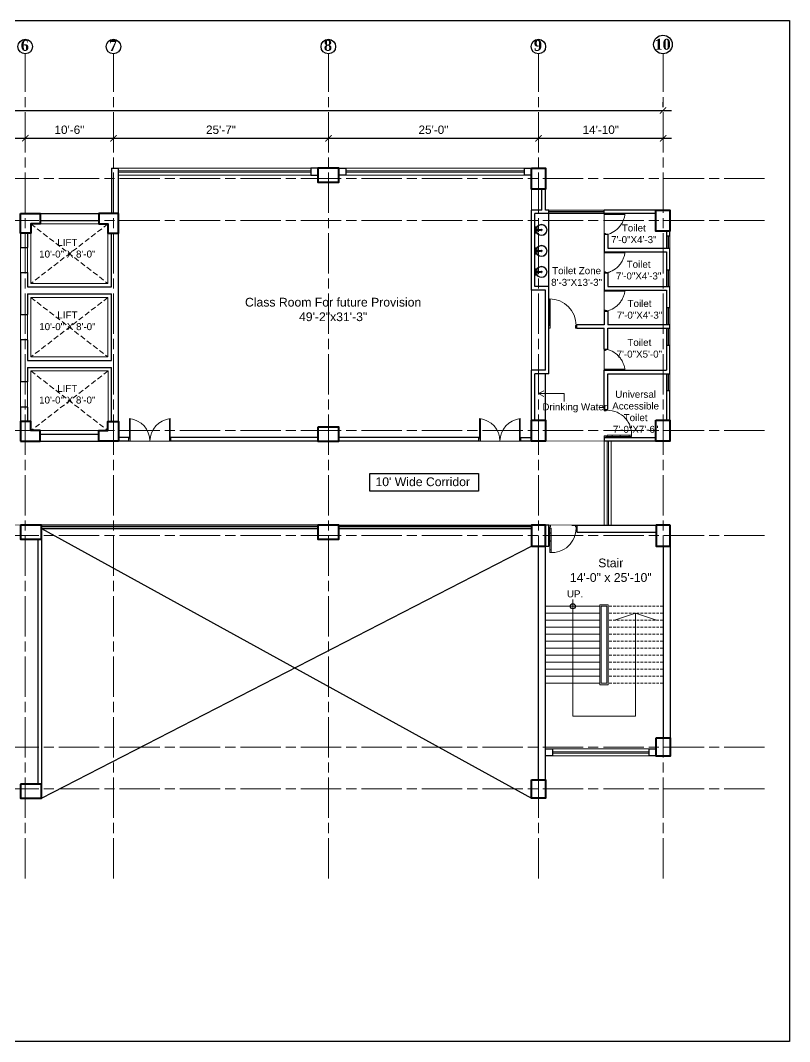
# Model space of a CAD drawing. Header units: inches. Extents: x -12 to 20935469, y -1604 to 24729220.
# Drawn here: x 20865098 to 20866197, y 24703583 to 24705041 of the extents above; entities that cross this region are included whole.
import ezdxf
from ezdxf import colors
from ezdxf.entities.mleader import LeaderData, LeaderLine
from ezdxf.math import Vec2, Vec3

# ---------------------------------------------------------------- set-up
doc = ezdxf.new("R2010")
doc.units = ezdxf.units.IN
doc.header["$LTSCALE"] = 0.03
doc.header["$MEASUREMENT"] = 0
doc.header["$PDMODE"] = 32
doc.header["$PDSIZE"] = 15
doc.linetypes.add('ACAD_ISO08W100', pattern=[36, 24, -3, 6, -3])
doc.linetypes.add('DASHED2', pattern=[0.375, 0.25, -0.125])
for name, color, linetype, lineweight in [('column', 1, 'Continuous', 40), ('Dim Line', 252, 'Continuous', 13), ('Door', 7, 'Continuous', 18), ('Dot', 253, 'Continuous', 0), ('Gas', 21, 'Continuous', 5), ('Glass Line', 252, 'Continuous', 9), ('Grid Line', 252, 'Continuous', 18), ('Hatch', 253, 'Continuous', 15), ('Main Wall', 7, 'Continuous', 30), ('RAIL', 23, 'Continuous', 13), ('STAIR', 46, 'Continuous', 15), ('TOILET FIXTURE', 142, 'Continuous', 5), ('wind.', 150, 'Continuous', 20)]:
    doc.layers.add(name, color=color, linetype=linetype, lineweight=lineweight)
doc.layers.add('FUR', color=251, linetype='Continuous')
doc.layers.add('TEXT', color=7, linetype='Continuous')
doc.styles.add('2', font='swisscl.ttf')
doc.styles.add('RomanS', font='arial.ttf', dxfattribs={"height": 12})
doc.styles.get("Standard").update_dxf_attribs({"font": 'timesbd.ttf'})
doc.dimstyles.new('Aec_Arch_I', dxfattribs={"dimscale": 96, "dimtxt": 12, "dimasz": 0.09375, "dimexe": 0.125, "dimexo": 0.125, "dimgap": 0.0625, "dimtad": 1, "dimdec": 0, "dimzin": 3, "dimdsep": 46, "dimlunit": 4, "dimtxsty": 'RomanS', "dimblk1": 'ARCHTICK', "dimblk2": 'ARCHTICK', "dimsah": 1, "dimcen": 0.09375, "dimdle": 0.125, "dimadec": 0, "dimazin": 0, "dimtfac": 0.75, "dimtdec": 0, "dimtmove": 2, "dimatfit": 3, "dimldrblk": 'ARCHTICK', "dimfxl": 1, "dimfrac": 1, "dimtolj": 1, "dimtzin": 0, "dimarcsym": 0})

# ---------------------------------------------------------------- blocks, each defined once
blk = doc.blocks.new('_ArchTick')
at = {"color": 0, "linetype": 'ByBlock', "lineweight": 35, "const_width": 0.15}
blk.add_lwpolyline([(-0.5, -0.5), (0.5, 0.5)], dxfattribs=at)
blk = doc.blocks.new('*D21')
at = {"layer": 'Defpoints', "color": 0, "transparency": 16777216}
for p in [(20831844.3, 24724578.2), (20832040.8, 24724578.2), (20832040.8, 24724578.2)]:
    blk.add_point(p, dxfattribs=at)
at = {"layer": 'Dim Line', "color": 0, "lineweight": -2, "transparency": 16777216}
for p, q in [((20831832.3, 24724578.2), (20832052.8, 24724578.2)), ((20831844.3, 24724566.2), (20831844.3, 24724566.2)), ((20832040.8, 24724566.2), (20832040.8, 24724566.2))]:
    blk.add_line(p, q, dxfattribs=at)
at = {"layer": 'Dim Line', "color": 0, "lineweight": -2, "transparency": 16777216, "xscale": 9, "yscale": 9, "zscale": 9, "rotation": 180}
blk.add_blockref('_ArchTick', (20831844.3, 24724578.2), dxfattribs=at)
at = {"layer": 'Dim Line', "color": 0, "lineweight": -2, "transparency": 16777216, "xscale": 9, "yscale": 9, "zscale": 9}
blk.add_blockref('_ArchTick', (20832040.8, 24724578.2), dxfattribs=at)
at = {"layer": 'Dim Line', "color": 0, "transparency": 16777216, "insert": (20831942.5, 24724590.3), "char_height": 12, "attachment_point": 5, "style": 'RomanS'}
blk.add_mtext('\\A1;16\'-5"', dxfattribs=at)
blk = doc.blocks.new('*D22')
at = {"layer": 'Defpoints', "color": 0, "transparency": 16777216}
for p in [(20832040.8, 24724578.2), (20832166.8, 24724578.2), (20832166.8, 24724578.2)]:
    blk.add_point(p, dxfattribs=at)
at = {"layer": 'Dim Line', "color": 0, "lineweight": -2, "transparency": 16777216}
for p, q in [((20832028.8, 24724578.2), (20832178.8, 24724578.2)), ((20832040.8, 24724566.2), (20832040.8, 24724566.2)), ((20832166.8, 24724566.2), (20832166.8, 24724566.2))]:
    blk.add_line(p, q, dxfattribs=at)
at = {"layer": 'Dim Line', "color": 0, "lineweight": -2, "transparency": 16777216, "xscale": 9, "yscale": 9, "zscale": 9, "rotation": 180}
blk.add_blockref('_ArchTick', (20832040.8, 24724578.2), dxfattribs=at)
at = {"layer": 'Dim Line', "color": 0, "lineweight": -2, "transparency": 16777216, "xscale": 9, "yscale": 9, "zscale": 9}
blk.add_blockref('_ArchTick', (20832166.8, 24724578.2), dxfattribs=at)
at = {"layer": 'Dim Line', "color": 0, "transparency": 16777216, "insert": (20832103.8, 24724590.3), "char_height": 12, "attachment_point": 5, "style": 'RomanS'}
blk.add_mtext('\\A1;10\'-6"', dxfattribs=at)
blk = doc.blocks.new('*D23')
at = {"layer": 'Defpoints', "color": 0, "transparency": 16777216}
for p in [(20832166.8, 24724578.2), (20832473.8, 24724578.2), (20832473.8, 24724578.2)]:
    blk.add_point(p, dxfattribs=at)
at = {"layer": 'Dim Line', "color": 0, "lineweight": -2, "transparency": 16777216}
for p, q in [((20832154.8, 24724578.2), (20832485.8, 24724578.2)), ((20832166.8, 24724566.2), (20832166.8, 24724566.2)), ((20832473.8, 24724566.2), (20832473.8, 24724566.2))]:
    blk.add_line(p, q, dxfattribs=at)
at = {"layer": 'Dim Line', "color": 0, "lineweight": -2, "transparency": 16777216, "xscale": 9, "yscale": 9, "zscale": 9, "rotation": 180}
blk.add_blockref('_ArchTick', (20832166.8, 24724578.2), dxfattribs=at)
at = {"layer": 'Dim Line', "color": 0, "lineweight": -2, "transparency": 16777216, "xscale": 9, "yscale": 9, "zscale": 9}
blk.add_blockref('_ArchTick', (20832473.8, 24724578.2), dxfattribs=at)
at = {"layer": 'Dim Line', "color": 0, "transparency": 16777216, "insert": (20832320.3, 24724590.3), "char_height": 12, "attachment_point": 5, "style": 'RomanS'}
blk.add_mtext('\\A1;25\'-7"', dxfattribs=at)
blk = doc.blocks.new('*D10')
at = {"layer": 'Defpoints', "color": 0, "transparency": 16777216}
for p in [(20832473.8, 24724578.2), (20832773.8, 24724578.2), (20832773.8, 24724578.2)]:
    blk.add_point(p, dxfattribs=at)
at = {"layer": 'Dim Line', "color": 0, "lineweight": -2, "transparency": 16777216}
blk.add_line((20832461.8, 24724578.2), (20832785.8, 24724578.2), dxfattribs=at)
at = {"layer": 'Dim Line', "color": 0, "lineweight": -2, "transparency": 16777216, "xscale": 9, "yscale": 9, "zscale": 9, "rotation": 180}
blk.add_blockref('_ArchTick', (20832473.8, 24724578.2), dxfattribs=at)
at = {"layer": 'Dim Line', "color": 0, "lineweight": -2, "transparency": 16777216, "xscale": 9, "yscale": 9, "zscale": 9}
blk.add_blockref('_ArchTick', (20832773.8, 24724578.2), dxfattribs=at)
at = {"layer": 'Dim Line', "color": 0, "transparency": 16777216, "insert": (20832623.8, 24724590.3), "char_height": 12, "attachment_point": 5, "style": 'RomanS'}
blk.add_mtext('\\A1;25\'-0"', dxfattribs=at)
blk = doc.blocks.new('*D11')
at = {"layer": 'Defpoints', "color": 0, "transparency": 16777216}
for p in [(20832773.8, 24724578.2), (20832951.8, 24724578.2), (20832951.8, 24724578.2)]:
    blk.add_point(p, dxfattribs=at)
at = {"layer": 'Dim Line', "color": 0, "lineweight": -2, "transparency": 16777216}
for p, q in [((20832761.8, 24724578.2), (20832963.8, 24724578.2)), ((20832951.8, 24724566.2), (20832951.8, 24724566.2))]:
    blk.add_line(p, q, dxfattribs=at)
at = {"layer": 'Dim Line', "color": 0, "lineweight": -2, "transparency": 16777216, "xscale": 9, "yscale": 9, "zscale": 9, "rotation": 180}
blk.add_blockref('_ArchTick', (20832773.8, 24724578.2), dxfattribs=at)
at = {"layer": 'Dim Line', "color": 0, "lineweight": -2, "transparency": 16777216, "xscale": 9, "yscale": 9, "zscale": 9}
blk.add_blockref('_ArchTick', (20832951.8, 24724578.2), dxfattribs=at)
at = {"layer": 'Dim Line', "color": 0, "transparency": 16777216, "insert": (20832862.8, 24724590.3), "char_height": 12, "attachment_point": 5, "style": 'RomanS'}
blk.add_mtext('\\A1;14\'-10"', dxfattribs=at)
blk = doc.blocks.new('*D13')
at = {"layer": 'Defpoints', "color": 0, "transparency": 16777216}
for p in [(20830948.3, 24724610.7), (20832951.8, 24724617.8), (20832951.8, 24724610.7)]:
    blk.add_point(p, dxfattribs=at)
at = {"layer": 'Dim Line', "color": 0, "lineweight": -2, "transparency": 16777216}
for p, q in [((20830948.3, 24724622.7), (20830948.3, 24724629.8)), ((20832951.8, 24724622.7), (20832951.8, 24724629.8)), ((20830936.3, 24724617.8), (20832963.8, 24724617.8))]:
    blk.add_line(p, q, dxfattribs=at)
at = {"layer": 'Dim Line', "color": 0, "lineweight": -2, "transparency": 16777216, "xscale": 9, "yscale": 9, "zscale": 9, "rotation": 180}
blk.add_blockref('_ArchTick', (20830948.3, 24724617.8), dxfattribs=at)
at = {"layer": 'Dim Line', "color": 0, "lineweight": -2, "transparency": 16777216, "xscale": 9, "yscale": 9, "zscale": 9}
blk.add_blockref('_ArchTick', (20832951.8, 24724617.8), dxfattribs=at)
at = {"layer": 'Dim Line', "color": 0, "transparency": 16777216, "insert": (20831950, 24724629.9), "char_height": 12, "attachment_point": 5, "style": 'RomanS'}
blk.add_mtext('\\A1;166\'-11"', dxfattribs=at)
blk = doc.blocks.new('Door_45')
at = {"layer": 'Door'}
for p, q in [((1.5, 5), (1.5, 44)), ((1.5, 40), (2.2, 40)), ((2.2, 40), (2.2, 39.5)), ((2.2, 39.5), (2.7, 39.5)), ((2.7, 39.5), (2.7, 40)), ((2.7, 40), (3.5, 40)), ((3.5, 44), (3.5, 5)), ((1.5, 25.8), (2.2, 25.8)), ((2.2, 25.8), (2.2, 25.3)), ((2.2, 25.3), (2.7, 25.3)), ((2.7, 25.8), (3.5, 25.8)), ((2.7, 25.3), (2.7, 25.8)), ((0, 0), (0, 5)), ((0, 5), (1.5, 5)), ((1.5, 12.6), (2.2, 12.6)), ((3.5, 5), (1.5, 5)), ((1.5, 5), (1.5, 3)), ((1.5, 3), (2.5, 3)), ((2.2, 12.6), (2.2, 13.1)), ((2.2, 13.1), (2.7, 13.1)), ((2.5, 3), (2.5, 0)), ((2.7, 13.1), (2.7, 12.6)), ((2.7, 12.6), (3.5, 12.6)), ((42.5, 3), (42.5, 0)), ((43.5, 3), (42.5, 3)), ((45, 5), (43.5, 5)), ((43.5, 5), (43.5, 3)), ((45, 0), (45, 5)), ((2.5, 0), (0, 0)), ((42.5, 0), (45, 0))]:
    blk.add_line(p, q, dxfattribs=at)
blk.add_arc((4.7, 5.3), 38.8, 359.6233, 94.6685, dxfattribs=at)
blk = doc.blocks.new('A$C36295410')
at = {"layer": 'Door'}
for p, q in [((1, 4), (1, 32)), ((2, 0), (2, 32)), ((58, 0), (58, 32)), ((59, 4), (59, 32)), ((1, 5), (0, 5)), ((2, 4), (1, 4)), ((58, 4), (59, 4)), ((59, 5), (60, 5)), ((2, 0), (0, 0)), ((58, 0), (60, 0))]:
    blk.add_line(p, q, dxfattribs=at)
for centre, start, end in [((-2.5, -0.3), 0.5906, 83.7783), ((62.5, -0.3), 96.2217, 179.4094)]:
    blk.add_arc(centre, 32.5, start, end, dxfattribs=at)
blk = doc.blocks.new('sssss-flat-876')
at = {"layer": 'Door', "linetype": 'Continuous', "ltscale": 3}
blk.add_line((3666.5, 84027.2), (3666.5, 84055.7), dxfattribs=at)
at = {"layer": 'Door', "linetype": 'Continuous', "ltscale": 3, "extrusion": (-7.21527e-09, -3.35624e-18, 1), "elevation": 0}
for points in [[(3666.5, 84057.2), (3666.5, 84055.7), (3668.4, 84055.7), (3668.4, 84056.5), (3670.2, 84056.5), (3670.2, 84057.2)], [(3668.4, 84055.7), (3696.2, 84055.7), (3696.2, 84056.5), (3668.4, 84056.5)]]:
    blk.add_lwpolyline(points, close=True, dxfattribs=at)
at = {"layer": 'Door', "linetype": 'Continuous', "ltscale": 3, "flags": 128}
blk.add_lwpolyline([(3670.2, 84027.2, 0.04096), (3675.5, 84028.9, 0.082496), (3684.9, 84034.8, 0.052187), (3689.7, 84040, 0.043988), (3692.9, 84045, 0.036571), (3694.8, 84049.6, 0.034751), (3695.9, 84054.2, 0.011435), (3696.2, 84055.7)], format="xyb", dxfattribs=at)
at = {"layer": 'Door', "linetype": 'Continuous', "ltscale": 3}
blk.add_lwpolyline([(3666.5, 84027.2), (3666.5, 84028.7), (3668.4, 84028.7), (3668.4, 84027.9), (3670.2, 84027.9), (3670.2, 84027.2)], close=True, dxfattribs=at)
blk = doc.blocks.new('7-flat-72')
at = {"layer": 'Glass Line', "color": 8, "ltscale": 20}
for p, q in [((-64478.7, 376960.5), (-64480.3, 376960.5)), ((-64480.3, 376959.5), (-64480.3, 376960.5)), ((-64480.3, 376959.5), (-64480.3, 376960.5)), ((-64478.7, 376959.5), (-64480.3, 376959.5)), ((-64480.3, 376959.1), (-64480.3, 376959.4)), ((-64478.7, 376959.4), (-64480.3, 376959.4)), ((-64478.7, 376959.1), (-64480.3, 376959.1)), ((-64480.2, 376959.4), (-64480.2, 376959.5)), ((-64480.1, 376959.5), (-64480.1, 376960.5)), ((-64479.9, 376959.5), (-64479.9, 376960.5)), ((-64479.5, 376959.5), (-64479.5, 376960.5)), ((-64479.1, 376959.5), (-64479.1, 376960.5)), ((-64478.9, 376959.5), (-64478.9, 376960.5)), ((-64478.9, 376959.4), (-64478.9, 376959.5)), ((-64478.8, 376959.5), (-64478.8, 376960.5)), ((-64478.7, 376959.5), (-64478.7, 376960.5)), ((-64478.7, 376959.1), (-64478.7, 376959.4)), ((-64475.1, 376959.4), (-64476.9, 376959.4)), ((-64476.9, 376959.1), (-64476.9, 376959.4)), ((-64475.1, 376959.1), (-64476.9, 376959.1)), ((-64476.6, 376959.4), (-64476.6, 376966.6)), ((-64475.5, 376966.6), (-64476.6, 376966.6)), ((-64475.5, 376959.4), (-64475.5, 376966.6)), ((-64475.1, 376959.1), (-64475.1, 376959.4)), ((-64473.3, 376960.5), (-64471.7, 376960.5)), ((-64473.3, 376959.5), (-64473.3, 376960.5)), ((-64473.3, 376959.5), (-64473.3, 376960.5)), ((-64473.3, 376959.5), (-64471.7, 376959.5)), ((-64473.3, 376959.1), (-64473.3, 376959.4)), ((-64473.3, 376959.4), (-64471.7, 376959.4)), ((-64473.3, 376959.1), (-64471.7, 376959.1)), ((-64473.1, 376959.5), (-64473.1, 376960.5)), ((-64473.1, 376959.4), (-64473.1, 376959.5)), ((-64472.9, 376959.5), (-64472.9, 376960.5)), ((-64472.5, 376959.5), (-64472.5, 376960.5)), ((-64472.1, 376959.5), (-64472.1, 376960.5)), ((-64471.9, 376959.5), (-64471.9, 376960.5)), ((-64471.9, 376959.4), (-64471.9, 376959.5)), ((-64471.8, 376959.5), (-64471.8, 376960.5)), ((-64471.7, 376959.5), (-64471.7, 376960.5)), ((-64471.7, 376959.1), (-64471.7, 376959.4))]:
    blk.add_line(p, q, dxfattribs=at)
blk.add_circle((-64476, 376968.4, 0), 1.08, dxfattribs=at)
for radius, start, end in [(8.1, 273.8334, 266.1883), (7.55, 274.115, 265.9068)]:
    blk.add_arc((-64476, 376968.4, 0), radius, start, end, dxfattribs=at)
blk = doc.blocks.new('SFSFSFS-flat-72')
at = {"layer": 'TOILET FIXTURE', "ltscale": 0.2}
blk.add_lwpolyline([(-3918.5, -3608.1), (-3918.5, -3602.7), (-3923.9, -3602.7), (-3923.9, -3608.1)], close=True, dxfattribs=at)
at = {"layer": 'TOILET FIXTURE', "ltscale": 20}
blk.add_blockref('7-flat-72', (60554.8, -380567.2), dxfattribs=at)
blk = doc.blocks.new('$D40')
at = {"layer": 'Door'}
for p, q in [((1, 4), (1, 42)), ((2, 0), (2, 42)), ((1, 5), (0, 5)), ((2, 0), (0, 0)), ((2, 4), (1, 4)), ((39, 4), (38, 4)), ((38, 4), (38, 0)), ((40, 0), (38, 0)), ((40, 5), (39, 5)), ((39, 5), (39, 4))]:
    blk.add_line(p, q, dxfattribs=at)
blk.add_arc((1, 4), 38, 0, 90, dxfattribs=at)
blk = doc.blocks.new('fff')
at = {"layer": 'Grid Line', "color": 252, "linetype": 'ACAD_ISO08W100', "lineweight": 9, "ltscale": 80, "true_color": 0x939598}
for p, q in [((20832040.8, 24723521.1), (20832040.8, 24724698.8)), ((20832166.8, 24723521.1), (20832166.8, 24724698.8)), ((20832473.8, 24723521.1), (20832473.8, 24724698.8)), ((20832773.8, 24723521.1), (20832773.8, 24724698.8)), ((20832951.8, 24723521.1), (20832951.8, 24724698.8)), ((20833096.9, 24724520.6), (20830726.1, 24724520.6)), ((20833096.9, 24724460.6), (20830726.1, 24724460.6)), ((20833096.9, 24724160.7), (20830726.1, 24724160.7)), ((20833096.9, 24724010.7), (20830726.1, 24724010.7)), ((20833096.9, 24723708.7), (20830726.1, 24723708.7)), ((20833096.9, 24723648.8), (20830726.1, 24723648.8))]:
    blk.add_line(p, q, dxfattribs=at)
at = {"layer": 'Dim Line'}
for base, p1, p2, picture, middle in [((20832951.7523, 24724617.8128), (20830948.3088, 24724610.7482), (20832951.7523, 24724610.7482), '*D13', (20831950.0306, 24724629.9397)), ((20832040.7792, 24724578.1666), (20831844.25, 24724578.1666), (20832040.7792, 24724578.1666), '*D21', (20831942.5146, 24724590.2934)), ((20832166.8, 24724578.2), (20832040.8, 24724578.2), (20832166.8, 24724578.2), '*D22', (20832103.8, 24724590.3)), ((20832473.8, 24724578.2), (20832166.8, 24724578.2), (20832473.8, 24724578.2), '*D23', (20832320.3, 24724590.3)), ((20832773.8, 24724578.2), (20832473.8, 24724578.2), (20832773.8, 24724578.2), '*D10', (20832623.8, 24724590.3)), ((20832951.8, 24724578.2), (20832773.8, 24724578.2), (20832951.8, 24724578.2), '*D11', (20832862.8, 24724590.3))]:
    dim = blk.add_linear_dim(base=base, p1=p1, p2=p2, dimstyle='Aec_Arch_I', dxfattribs=at)
    dim.commit()
    dim.dimension.update_dxf_attribs({"geometry": picture, "text_midpoint": middle})

msp = doc.modelspace()

# ---------------------------------------------------------------- linework, layer by layer
for p, q in [((20865852.9, 24704661), (20865852.9, 24704765.2)), ((20866025.8, 24704770.2), (20866025.8, 24704770.2)), ((20865847.9, 24704470.4), (20865847.9, 24704536.4)), ((20865936.9, 24704445.6), (20865931.9, 24704445.6)), ((20865523, 24704320.4), (20865128, 24704320.4)), ((20865128, 24704318.4), (20865523, 24704318.4)), ((20865128, 24704315.4), (20865523, 24704315.4)), ((20865128, 24704315.4), (20865828, 24703930.4)), ((20865553, 24704320.4), (20865828, 24704320.4)), ((20865553, 24704318.4), (20865828, 24704318.4)), ((20865553, 24704315.4), (20865828, 24704315.4)), ((20865885.8, 24704320.4), (20865988, 24704320.4)), ((20865128, 24703930.4), (20865828, 24704290.4))]:
    msp.add_line(p, q)
msp.add_lwpolyline([(20865752.4, 24704368.8), (20865597.2, 24704368.8), (20865597.2, 24704394.1), (20865752.4, 24704394.1)], close=True)
msp.add_circle((20865886.9, 24704204.3), 3.61)
at = {"layer": 'column', "lineweight": 40, "ltscale": 20}
for points in [[(20865523, 24704830.2), (20865523, 24704810.2), (20865553, 24704810.2), (20865553, 24704830.2)], [(20865827.9, 24704830.2), (20865847.9, 24704830.2), (20865847.9, 24704800.2), (20865827.9, 24704800.2)], [(20866005.8, 24704770.2), (20866025.8, 24704770.2), (20866025.8, 24704740.2), (20866005.8, 24704740.2)], [(20865827.9, 24704470.4), (20865847.9, 24704470.4), (20865847.9, 24704440.4), (20865827.9, 24704440.4)], [(20866005.8, 24704470.4), (20866025.8, 24704470.4), (20866025.8, 24704440.4), (20866005.8, 24704440.4)], [(20865523, 24704460.4), (20865523, 24704440.4), (20865553, 24704440.4), (20865553, 24704460.4)], [(20865098, 24704320.4), (20865098, 24704300.4), (20865128, 24704300.4), (20865128, 24704320.4)], [(20865523, 24704320.4), (20865523, 24704300.4), (20865553, 24704300.4), (20865553, 24704320.4)], [(20865848, 24704320.4), (20865828, 24704320.4), (20865828, 24704290.4), (20865848, 24704290.4)], [(20866026, 24704320.4), (20866006, 24704320.4), (20866006, 24704290.4), (20866026, 24704290.4)], [(20866006, 24704016.3), (20866026, 24704016.3), (20866026, 24703990.3), (20866006, 24703990.3)], [(20865098, 24703950.3), (20865098, 24703930.3), (20865128, 24703930.3), (20865128, 24703950.3)], [(20865828, 24703956.4), (20865848, 24703956.4), (20865848, 24703930.4), (20865828, 24703930.4)]]:
    msp.add_lwpolyline(points, close=True, dxfattribs=at)
for points in [[(20865098, 24704765.4), (20865126, 24704765.4), (20865126, 24704750.4), (20865113, 24704750.4), (20865113, 24704737.4), (20865098, 24704737.4), (20865098, 24704765.4)], [(20865238, 24704765.4), (20865210, 24704765.4), (20865210, 24704750.4), (20865223, 24704750.4), (20865223, 24704737.4), (20865238, 24704737.4), (20865238, 24704765.4)], [(20865098, 24704440.4), (20865126, 24704440.4), (20865126, 24704455.4), (20865113, 24704455.4), (20865113, 24704468.4), (20865098, 24704468.4), (20865098, 24704440.4)], [(20865238, 24704440.4), (20865210, 24704440.4), (20865210, 24704455.4), (20865223, 24704455.4), (20865223, 24704468.4), (20865238, 24704468.4), (20865238, 24704440.4)]]:
    msp.add_lwpolyline(points, dxfattribs=at)
at = {"layer": 'Defpoints'}
msp.add_lwpolyline([(20863757.9, 24705041.1), (20866196.7, 24705041.1), (20866196.7, 24703582.6), (20863757.9, 24703582.6)], close=True, dxfattribs=at)
at = {"layer": 'Dot', "linetype": 'DASHED2', "lineweight": 0, "ltscale": 1000}
for points in [[(20865112.9, 24704750.4), (20865223, 24704665.4), (20865223, 24704750.4), (20865112.9, 24704665.4)], [(20865112.9, 24704645.4), (20865223, 24704560.4), (20865223, 24704645.4), (20865112.9, 24704560.4)], [(20865113, 24704540.4), (20865223.1, 24704455.2), (20865223.1, 24704540.4), (20865113, 24704455.2)]]:
    msp.add_lwpolyline(points, dxfattribs=at)
at = {"layer": 'Gas', "color": 0, "lineweight": 5}
for points in [[(20865112.9, 24704665.4), (20865223, 24704665.4), (20865223, 24704750.4), (20865112.9, 24704750.4)], [(20865112.9, 24704560.4), (20865223, 24704560.4), (20865223, 24704645.4), (20865112.9, 24704645.4)], [(20865113, 24704455.2), (20865223.1, 24704455.2), (20865223.1, 24704540.4), (20865113, 24704540.4)], [(20865925.8, 24704206.3), (20865937.8, 24704206.3), (20865937.8, 24704092.3), (20865925.8, 24704092.3)], [(20865927.8, 24704204.3), (20865935.8, 24704204.3), (20865935.8, 24704094.3), (20865927.8, 24704094.3)]]:
    msp.add_lwpolyline(points, close=True, dxfattribs=at)
at = {"layer": 'Gas', "color": 0, "lineweight": 35}
msp.add_lwpolyline([(20865098, 24704440.4), (20865098, 24704440.4)], dxfattribs=at)
at = {"layer": 'Hatch', "lineweight": 5}
for p, q in [((20865827.9, 24704770.2), (20865827.9, 24704800.2)), ((20865827.9, 24704541.4), (20865827.9, 24704656))]:
    msp.add_line(p, q, dxfattribs=at)
at = {"layer": 'Hatch', "lineweight": 0}
msp.add_lwpolyline([(20865932, 24704320.4), (20865931.9, 24704440.5), (20865847.9, 24704440.4), (20865098, 24704440.4), (20865098, 24704755.4), (20864918.3, 24704755.2), (20864918.3, 24704440.4), (20864096.4, 24704440.5), (20864096.4, 24704320.5)], close=True, dxfattribs=at)
at = {"layer": 'Main Wall', "lineweight": 30}
for p, q in [((20865228, 24704830.2), (20865238, 24704830.2)), ((20865228, 24704830.2), (20865228, 24704765.4)), ((20865238, 24704468.4), (20865238, 24704830.2)), ((20865522.9, 24704830.2), (20865512.9, 24704830.2)), ((20865512.9, 24704830.2), (20865512.9, 24704820.2)), ((20865512.9, 24704820.2), (20865522.9, 24704820.2)), ((20865817.9, 24704830.2), (20865827.9, 24704830.2)), ((20865817.9, 24704820.2), (20865817.9, 24704830.2)), ((20865827.9, 24704820.2), (20865817.9, 24704820.2)), ((20865842.9, 24704770.2), (20865842.9, 24704800.2)), ((20865847.9, 24704770.2), (20865847.9, 24704800.2)), ((20865108, 24704765.4), (20865228, 24704765.4)), ((20865827.9, 24704656), (20865827.9, 24704770.2)), ((20865842.9, 24704770.2), (20865827.9, 24704770.2)), ((20865832.9, 24704661), (20865832.9, 24704765.2)), ((20865852.9, 24704765.2), (20865832.9, 24704765.2)), ((20865852.9, 24704770.2), (20865847.9, 24704770.2)), ((20865852.9, 24704765.2), (20865852.9, 24704770.2)), ((20866005.8, 24704770.2), (20865931.9, 24704770.2)), ((20865931.9, 24704765.2), (20865931.9, 24704770.2)), ((20866005.8, 24704765.2), (20865931.9, 24704765.2)), ((20865126, 24704755.4), (20865210, 24704755.4)), ((20865936.9, 24704735.2), (20865931.9, 24704735.2)), ((20866025.8, 24704733.6), (20866025.8, 24704740.2)), ((20865098, 24704716.9), (20865108, 24704716.9)), ((20865931.9, 24704710.6), (20866020.8, 24704710.6)), ((20866025.8, 24704685), (20866025.8, 24704715.6)), ((20865098, 24704680.9), (20865108, 24704680.9)), ((20865931.9, 24704680.6), (20865936.9, 24704680.6)), ((20865108, 24704660.4), (20865228, 24704660.4)), ((20865852.9, 24704661), (20865832.9, 24704661)), ((20865852.9, 24704606.4), (20865852.9, 24704661)), ((20866025.8, 24704630.4), (20866025.8, 24704661)), ((20865108, 24704650.4), (20865228, 24704650.4)), ((20865847.9, 24704656), (20865827.9, 24704656)), ((20865847.9, 24704541.4), (20865847.9, 24704656)), ((20865931.9, 24704656), (20866020.8, 24704656)), ((20866020.8, 24704656), (20866020.8, 24704630.4)), ((20866025.8, 24704630.4), (20866020.8, 24704630.4)), ((20865098, 24704620.9), (20865108, 24704620.9)), ((20865931.9, 24704626), (20865936.9, 24704626)), ((20865852.9, 24704536.4), (20865852.9, 24704606.4)), ((20865892.9, 24704601.4), (20865892.9, 24704606.4)), ((20865892.9, 24704601.4), (20865931.9, 24704601.4)), ((20865931.9, 24704571.4), (20865931.9, 24704601.4)), ((20866025.8, 24704606.4), (20865936.9, 24704606.4)), ((20865936.9, 24704601.4), (20866025.8, 24704601.4)), ((20865936.9, 24704571.4), (20865936.9, 24704601.4)), ((20866025.8, 24704601.4), (20866025.8, 24704606.4)), ((20865108, 24704584.9), (20865098, 24704584.9)), ((20865931.9, 24704571.4), (20865936.9, 24704571.4)), ((20866020.8, 24704577.4), (20866025.8, 24704577.4)), ((20866020.8, 24704577.4), (20866020.8, 24704541.4)), ((20866025.8, 24704536.4), (20866025.8, 24704577.4)), ((20865108, 24704555.4), (20865228, 24704555.4)), ((20865108, 24704545.4), (20865228, 24704545.4)), ((20865827.9, 24704470.4), (20865827.9, 24704541.4)), ((20865847.9, 24704541.4), (20865827.9, 24704541.4)), ((20865931.9, 24704485.6), (20865931.9, 24704541.4)), ((20865931.9, 24704541.4), (20866020.8, 24704541.4)), ((20865832.9, 24704470.4), (20865832.9, 24704536.4)), ((20865852.9, 24704536.4), (20865832.9, 24704536.4)), ((20865936.9, 24704485.6), (20865936.9, 24704536.4)), ((20865936.9, 24704536.4), (20866025.8, 24704536.4)), ((20865108, 24704524.9), (20865098, 24704524.9)), ((20866020.8, 24704512.4), (20866020.8, 24704470.4)), ((20866020.8, 24704512.4), (20866025.8, 24704512.4)), ((20866025.8, 24704470.4), (20866025.8, 24704512.4)), ((20865108, 24704488.9), (20865098, 24704488.9)), ((20865931.9, 24704485.6), (20865936.9, 24704485.6)), ((20865126, 24704440.4), (20865210, 24704440.4)), ((20865253, 24704445.4), (20865238, 24704445.4)), ((20865253, 24704440.4), (20865238, 24704440.4)), ((20865253, 24704440.4), (20865253, 24704445.4)), ((20865523, 24704445.4), (20865313, 24704445.4)), ((20865313, 24704440.4), (20865313, 24704445.4)), ((20865523, 24704440.4), (20865313, 24704440.4)), ((20865753, 24704445.5), (20865553, 24704445.5)), ((20865753, 24704440.4), (20865553, 24704440.4)), ((20865753, 24704445.5), (20865753, 24704440.4)), ((20865753, 24704440.4), (20865753, 24704445.5)), ((20865931.9, 24704445.6), (20866005.8, 24704445.6)), ((20865931.9, 24704445.6), (20865931.9, 24704440.5)), ((20865931.9, 24704440.5), (20866005.8, 24704440.5)), ((20865853, 24704320.4), (20865848, 24704320.4)), ((20865853, 24704290.4), (20865853, 24704320.4)), ((20865893, 24704320.4), (20866006, 24704320.4)), ((20865893, 24704320.4), (20865893, 24704310.4)), ((20865893, 24704310.4), (20866006, 24704310.4)), ((20865123.1, 24704300.4), (20865123.1, 24703950.3)), ((20865128, 24704300.4), (20865128, 24703950.3)), ((20865838, 24703956.4), (20865838, 24704290.4)), ((20865848, 24703956.4), (20865848, 24704290.4)), ((20865848, 24704290.4), (20865853, 24704290.4)), ((20866016, 24704290.4), (20866016, 24704016.3)), ((20866026, 24704290.4), (20866026, 24704016.3)), ((20865858, 24704000.5), (20865858, 24703990.5))]:
    msp.add_line(p, q, dxfattribs=at)
for points in [[(20865552.9, 24704830.2), (20865562.9, 24704830.2), (20865562.9, 24704820.3), (20865552.9, 24704820.3)], [(20865098, 24704737.4), (20865098, 24704716.9)], [(20865108, 24704737.4), (20865108, 24704716.9)], [(20865228, 24704660.4), (20865228, 24704737.4)], [(20865931.9, 24704735.2), (20865931.9, 24704710.6)], [(20865936.9, 24704735.2), (20865936.9, 24704715.6), (20866025.8, 24704715.6)], [(20866020.8, 24704740.2), (20866020.8, 24704733.6)], [(20866020.8, 24704733.6), (20866025.8, 24704733.6)], [(20866020.8, 24704710.6), (20866020.8, 24704685)], [(20865098, 24704680.9), (20865098, 24704620.9)], [(20865108, 24704680.9), (20865108, 24704660.4)], [(20865931.9, 24704680.6), (20865931.9, 24704656)], [(20865936.9, 24704680.6), (20865936.9, 24704661), (20866025.8, 24704661)], [(20866020.8, 24704685), (20866025.8, 24704685)], [(20865108, 24704650.4), (20865108, 24704620.9)], [(20865228, 24704555.4), (20865228, 24704650.4)], [(20865931.9, 24704626), (20865931.9, 24704606.4)], [(20865936.9, 24704626), (20865936.9, 24704606.4)], [(20865931.9, 24704606.4), (20865892.9, 24704606.4)], [(20865098, 24704584.9), (20865098, 24704524.9)], [(20865108, 24704584.9), (20865108, 24704555.4)], [(20865108, 24704545.4), (20865108, 24704524.9)], [(20865228, 24704468.4), (20865228, 24704545.4)], [(20865098, 24704488.9), (20865098, 24704468.4), (20865098, 24704468.4)], [(20865108, 24704488.9), (20865108, 24704468.4)], [(20865126, 24704450.4), (20865210, 24704450.4)], [(20865858, 24703990.5), (20865848, 24703990.5), (20865848, 24704000.5), (20865858, 24704000.5)], [(20866006, 24703990.5), (20865996, 24703990.5), (20865996, 24704000.5), (20866006, 24704000.5)]]:
    msp.add_lwpolyline(points, dxfattribs=at)
at = {"layer": 'Main Wall', "lineweight": 13}
for points in [[(20865098, 24704680.9), (20865108, 24704680.9), (20865108, 24704716.9), (20865098, 24704716.9)], [(20865098, 24704584.9), (20865108, 24704584.9), (20865108, 24704620.9), (20865098, 24704620.9)], [(20865098, 24704488.9), (20865108, 24704488.9), (20865108, 24704524.9), (20865098, 24704524.9)]]:
    msp.add_lwpolyline(points, close=True, dxfattribs=at)
at = {"layer": 'Main Wall', "lineweight": 30}
msp.add_lwpolyline([(20865813, 24704445.4), (20865828, 24704445.4), (20865828, 24704440.4), (20865813, 24704440.4)], close=True, dxfattribs=at)
at = {"layer": 'RAIL', "lineweight": 9}
for p, q in [((20865886.9, 24704214.1), (20865886.9, 24704047.3)), ((20865946.8, 24704184.3), (20865976.8, 24704194.3)), ((20865976.8, 24704047.3), (20865976.8, 24704194.3)), ((20865976.8, 24704194.3), (20866006.8, 24704184.3)), ((20865847.8, 24704184.3), (20865925.8, 24704184.3)), ((20865886.9, 24704047.3), (20865976.8, 24704047.3))]:
    msp.add_line(p, q, dxfattribs=at)
at = {"layer": 'STAIR', "color": 253, "lineweight": 5}
for p, q in [((20865838.3, 24704508.1), (20865845.6, 24704512.1)), ((20865838.3, 24704508.1), (20865874.5, 24704508.1)), ((20865838.3, 24704508.1), (20865845.6, 24704504.1)), ((20865874.5, 24704508.1), (20865874.5, 24704496.8))]:
    msp.add_line(p, q, dxfattribs=at)
at = {"layer": 'STAIR', "color": 32, "lineweight": 5}
for p, q in [((20865925.8, 24704204.3), (20865847.8, 24704204.3)), ((20865925.8, 24704194.3), (20865847.8, 24704194.3)), ((20865907.8, 24704184.3), (20865847.8, 24704184.3)), ((20865925.8, 24704174.3), (20865847.8, 24704174.3)), ((20865925.8, 24704164.3), (20865847.8, 24704164.3)), ((20865925.8, 24704154.3), (20865847.8, 24704154.3)), ((20865925.8, 24704144.3), (20865847.8, 24704144.3)), ((20865925.8, 24704134.3), (20865847.8, 24704134.3)), ((20865925.8, 24704124.3), (20865847.8, 24704124.3)), ((20865925.8, 24704114.3), (20865847.8, 24704114.3)), ((20865925.8, 24704104.3), (20865847.8, 24704104.3)), ((20865925.8, 24704094.3), (20865847.8, 24704094.3))]:
    msp.add_line(p, q, dxfattribs=at)
at = {"layer": 'STAIR', "color": 32, "linetype": 'DASHED2', "lineweight": 5, "ltscale": 500}
for p, q in [((20866015.8, 24704204.3), (20865937.8, 24704204.3)), ((20866015.8, 24704194.3), (20865937.8, 24704194.3)), ((20866015.8, 24704184.3), (20865937.8, 24704184.3)), ((20866015.8, 24704174.3), (20865937.8, 24704174.3)), ((20866015.8, 24704164.3), (20865937.8, 24704164.3)), ((20866015.8, 24704154.3), (20865937.8, 24704154.3)), ((20866015.8, 24704144.3), (20865937.8, 24704144.3)), ((20866015.8, 24704134.3), (20865937.8, 24704134.3)), ((20866015.8, 24704124.3), (20865937.8, 24704124.3)), ((20866015.8, 24704114.3), (20865937.8, 24704114.3)), ((20866015.8, 24704104.3), (20865937.8, 24704104.3)), ((20866015.8, 24704094.3), (20865937.8, 24704094.3))]:
    msp.add_line(p, q, dxfattribs=at)
at = {"layer": 'TEXT'}
for centre, radius in [((20865104.9, 24705003.8), 10.4), ((20865230.9, 24705003.8), 10.4), ((20865537.9, 24705003.8), 10.4), ((20865837.9, 24705003.8), 10.4), ((20866015.8, 24705006.7), 13.3)]:
    msp.add_circle(centre, radius, dxfattribs=at)
at = {"layer": 'wind.'}
for p, q in [((20865512.9, 24704830.2), (20865237.9, 24704830.2)), ((20865237.9, 24704826.3), (20865512.9, 24704826.3)), ((20865237.9, 24704824.3), (20865512.9, 24704824.3)), ((20865512.9, 24704820.2), (20865237.9, 24704820.2)), ((20865562.9, 24704830.2), (20865817.9, 24704830.2)), ((20865562.9, 24704826.3), (20865817.9, 24704826.3)), ((20865562.9, 24704824.3), (20865817.9, 24704824.3)), ((20865562.9, 24704820.3), (20865817.9, 24704820.2)), ((20865931.9, 24704770.2), (20865852.9, 24704770.2)), ((20865931.9, 24704768.2), (20865852.9, 24704768.2)), ((20865931.9, 24704767.2), (20865852.9, 24704767.2)), ((20865931.9, 24704765.2), (20865852.9, 24704765.2)), ((20866020.8, 24704606.4), (20866020.8, 24704630.4)), ((20866022.8, 24704606.4), (20866022.8, 24704630.4)), ((20866023.8, 24704606.4), (20866023.8, 24704630.4)), ((20866025.8, 24704606.4), (20866025.8, 24704630.4)), ((20866020.8, 24704577.4), (20866020.8, 24704601.4)), ((20866022.8, 24704577.4), (20866022.8, 24704601.4)), ((20866023.8, 24704577.4), (20866023.8, 24704601.4)), ((20866025.8, 24704577.4), (20866025.8, 24704601.4)), ((20866020.8, 24704512.4), (20866020.8, 24704536.4)), ((20866022.8, 24704512.4), (20866022.8, 24704536.4)), ((20866023.8, 24704512.4), (20866023.8, 24704536.4)), ((20866025.8, 24704512.4), (20866025.8, 24704536.4)), ((20865932, 24704320.4), (20865932, 24704440.5)), ((20865936, 24704320.4), (20865936, 24704440.5)), ((20865938, 24704320.4), (20865938, 24704440.5)), ((20865942, 24704320.4), (20865942, 24704440.5))]:
    msp.add_line(p, q, dxfattribs=at)
at = {"layer": 'wind.', "lineweight": 5}
for p, q in [((20866020.8, 24704715.6), (20866020.8, 24704733.6)), ((20866022.8, 24704715.6), (20866022.8, 24704733.6)), ((20866023.8, 24704715.6), (20866023.8, 24704733.6)), ((20866025.8, 24704715.6), (20866025.8, 24704733.6)), ((20866020.8, 24704661), (20866020.8, 24704685)), ((20866022.8, 24704661), (20866022.8, 24704685)), ((20866023.8, 24704661), (20866023.8, 24704685)), ((20866025.8, 24704661), (20866025.8, 24704685)), ((20865996, 24704000.5), (20865858, 24704000.5)), ((20865996, 24703996.5), (20865858, 24703996.5)), ((20865996, 24703994.5), (20865858, 24703994.5)), ((20865996, 24703990.5), (20865858, 24703990.5))]:
    msp.add_line(p, q, dxfattribs=at)

# ---------------------------------------------------------------- block references
msp.add_blockref('fff', (33064.2, -19705.4))
at = {"layer": 'Door', "ltscale": 20}
for p in [(20862265.3, 24620708), (20862265.3, 24620653.4), (20862265.3, 24620598.8)]:
    msp.add_blockref('sssss-flat-876', p, dxfattribs=at)
at = {"layer": 'Door'}
msp.add_blockref('$D40', (20865852.9, 24704601.4), dxfattribs=at)
at = {"layer": 'Door', "ltscale": 20, "xscale": -1, "rotation": 180}
msp.add_blockref('sssss-flat-876', (20862265.3, 24788598.6), dxfattribs=at)
at = {"layer": 'Door', "color": 250, "ltscale": 20, "xscale": -0.8888888888759539, "yscale": 0.8888888888759539, "zscale": 0.8888888888759539}
for p, rotation in [((20865931.9, 24704445.6), 270), ((20865853, 24704320.3), 180)]:
    msp.add_blockref('Door_45', p, dxfattribs=dict(at, rotation=rotation))
at = {"layer": 'FUR'}
for p in [(20865253, 24704440.4), (20865753, 24704440.4)]:
    msp.add_blockref('A$C36295410', p, dxfattribs=at)
at = {"layer": 'TOILET FIXTURE', "ltscale": 20, "xscale": -1, "rotation": 270}
for p in [(20869441, 24708663), (20869441, 24708633), (20869441, 24708603)]:
    msp.add_blockref('SFSFSFS-flat-72', p, dxfattribs=at)

# ---------------------------------------------------------------- texts
at = {"layer": 'TEXT', "char_height": 15.44, "width": 227.458, "attachment_point": 8, "rotation": 0}
for s, insert in [('\\A1;6', (20865104.3, 24704997.5)), ('\\A1;7', (20865230.3, 24704997.5)), ('\\A1;8', (20865537.3, 24704997.5)), ('\\A1;9', (20865837.3, 24704997.5)), ('\\A1;10', (20866015.3, 24704999.1))]:
    msp.add_mtext(s, dxfattribs=dict(at, insert=insert))
at = {"layer": 'TEXT', "color": 30, "lineweight": 5, "ltscale": 20, "attachment_point": 2, "style": '2'}
for s, width, gutter_width, insert, char_height in [('{\\fArial|b0|i0|c0|p34;\\C0;Toilet \\P7\'-0"X4\'-3"}', 104.76, 0.5, (20865974.2, 24704749.7), 10), ('\\pxsm1;{\\fArial|b0|i0|c0|p34;\\C0;LIFT\\P10\'-0" X 8\'-0" }', 235.592, 0.75, (20865165, 24704729.1), 10), ('{\\fArial|b0|i0|c0|p34;\\C0;Toilet Zone\\P8\'-3"X13\'-3"}', 104.76, 0.5, (20865892.5, 24704688.7), 10), ('{\\fArial|b0|i0|c0|p34;\\C0;Toilet \\P7\'-0"X4\'-3"}', 104.76, 0.5, (20865981.1, 24704697.8), 10), ('\\pxsm1;{\\fArial|b0|i0|c0|p34;\\C0;Class Room For future Provision\\P49\'-2"x31\'-3"}', 289.483, 0.5, (20865544.7, 24704644.9), 12.476), ('{\\fArial|b0|i0|c0|p34;\\C0;Toilet \\P7\'-0"X4\'-3"}', 104.76, 0.5, (20865982.4, 24704641.8), 10), ('\\pxsm1;{\\fArial|b0|i0|c0|p34;\\C0;LIFT\\P10\'-0" X 8\'-0" }', 235.592, 0.75, (20865165.1, 24704625.4), 10), ('{\\fArial|b0|i0|c0|p34;\\C0;Toilet \\P7\'-0"X5\'-0"}', 104.76, 0.5, (20865982.1, 24704586.2), 10), ('\\pxsm1;{\\fArial|b0|i0|c0|p34;\\C0;LIFT\\P10\'-0" X 8\'-0" }', 235.592, 0.75, (20865164.9, 24704520.6), 10), ('{\\fArial|b0|i0|c0|p34;\\C0;Universal Accessible Toilet\\P7\'-0"X7\'-6"}', 88.036, 0.35, (20865976.8, 24704512.1), 10), ('\\pxsm1;{\\fArial|b0|i0|c0|p34;\\C0;Drinking Water }', 88.563, 0.282, (20865889.8, 24704494.2), 10), ("\\pxsm1,qc;{\\fArial|b0|i0|c0|p34;\\C0;10' Wide Corridor}", 227.89, 0.75, (20865672.7, 24704388.4), 12.476), ('\\pxsm1;{\\fArial|b0|i0|c0|p34;\\C0;Stair\\P14\'-0" x 25\'-10"  }', 196.046, 0.282, (20865941.3, 24704272.5), 12.476), ('{\\fArial|b0|i0|c0|p34;\\C0;UP.}', 104.76, 0.5, (20865890.3, 24704227.1), 10)]:
    msp.add_mtext_dynamic_manual_height_columns(s, width=width, gutter_width=gutter_width, heights=[0], dxfattribs=dict(at, insert=insert, char_height=char_height))

# ---------------------------------------------------------------- leaders
at = {"layer": 'TEXT', "lineweight": 5, "ltscale": 20}
ml = msp.add_multileader_mtext('Standard', dxfattribs=at)
ml.set_content('{\\fArial|b0|i0|c0|p34;\\C256;Fire Duct}', color=256)
ml.set_leader_properties()
ml.build(insert=Vec2(0, 0))
ml.multileader.update_dxf_attribs({"text_right_attachment_type": 6, "dogleg_length": 0.36, "arrow_head_size": 10})
ctx = ml.context
ctx.base_point, ctx.char_height, ctx.arrow_head_size, ctx.landing_gap_size, ctx.plane_origin = Vec3(20864893.1, 24704404.8), 10, 10, 0.09, Vec3(20864870.6, 24704452.7)
ctx.right_attachment = 6
notes = []
notes.append((ctx, [(0, (1, 1, 0), (20864870.6, 24704404.8), (1, 0), 22.5, [(0, [(20864870.6, 24704452.7)], 0, [])])]))
ctx.mtext.insert, ctx.mtext.width, ctx.mtext.defined_height, ctx.mtext.flow_direction = Vec3(20864893.2, 24704409.9), 232.704, 29.8, 5
for ctx, leaders in notes:
    for number, flags, end, landing, length, lines in leaders:
        leader = LeaderData()
        leader.index, (leader.has_last_leader_line, leader.has_dogleg_vector, leader.attachment_direction) = number, flags
        leader.last_leader_point, leader.dogleg_vector, leader.dogleg_length = Vec3(end), Vec3(landing), length
        for number, points, colour, breaks in lines:
            line = LeaderLine()
            line.index, line.vertices, line.color, line.breaks = number, Vec3.list(points), colors.encode_raw_color(colour), breaks
            leader.lines.append(line)
        ctx.leaders.append(leader)

doc.saveas('drawing.dxf')
